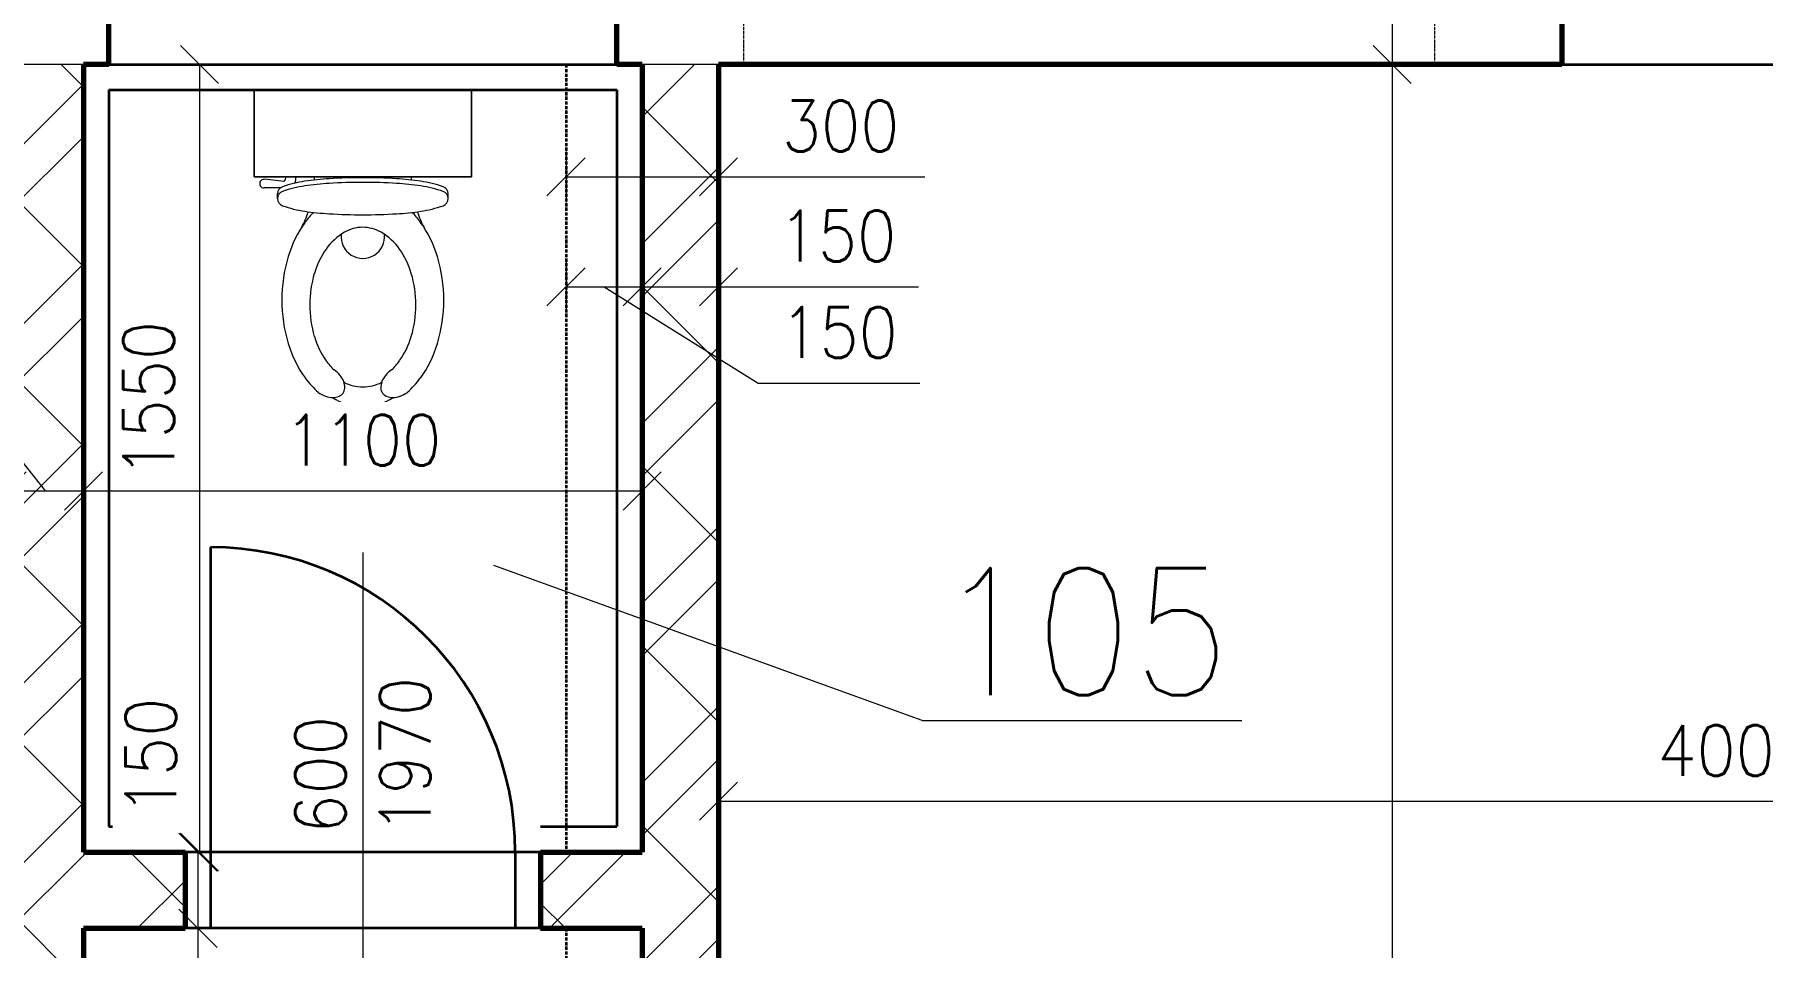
# Model space of a CAD drawing. Header units: inches. Extents: x 9237 to 46843, y 639 to 18394.
# Drawn here: x 13407 to 16808, y 14241 to 16037 of the extents above; entities that cross this region are included whole.
import ezdxf

# ---------------------------------------------------------------- set-up
doc = ezdxf.new("R2010")
doc.units = ezdxf.units.IN
doc.header["$LTSCALE"] = 0.25
doc.header["$MEASUREMENT"] = 0
doc.linetypes.add('ACAD_ISO05W100', pattern=[33, 24, -3, 0, -3, 0, -3])
doc.linetypes.add('ACAD_ISO10W100', pattern=[18, 12, -3, 0, -3])
for name, color, linetype, lineweight in [('0.18', 51, 'Continuous', 18), ('0.25', 255, 'Continuous', 25), ('0.35', 6, 'Continuous', 35), ('0.6', 10, 'Continuous', 60), ('0.7', 30, 'Continuous', 70)]:
    doc.layers.add(name, color=color, linetype=linetype, lineweight=lineweight)
doc.styles.add('MyTextStyle', font='romans.shx', dxfattribs={"width": 0.9})
doc.dimstyles.new('Standard SK int', dxfattribs={"dimtxt": 100, "dimasz": 75, "dimexe": 50, "dimexo": 0, "dimgap": 50, "dimtad": 1, "dimdec": 0, "dimrnd": 5, "dimzin": 0, "dimtxsty": 'MyTextStyle', "dimblk": 'OBLIQUE', "dimcen": 0, "dimclrd": 51, "dimclre": 51, "dimadec": 0, "dimazin": 1, "dimtm": 1e-09, "dimtfac": 1, "dimtdec": 0, "dimtofl": 0, "dimtmove": 0, "dimatfit": 2, "dimfxl": 50, "dimfxlon": 1, "dimtfill": 1, "dimtfillclr": 250, "dimtolj": 1, "dimtzin": 0, "dimlwd": 18, "dimlwe": 18, "dimarcsym": 0})

# ---------------------------------------------------------------- blocks, each defined once
blk = doc.blocks.new('_Oblique')
at = {"color": 0, "linetype": 'ByBlock', "lineweight": -2}
blk.add_line((-0.5, -0.5), (0.5, 0.5), dxfattribs=at)
blk = doc.blocks.new('*D14')
at = {"layer": '0.25', "color": 51, "linetype": 'Continuous', "lineweight": 18, "transparency": 16777216}
for p, q in [((16129.5, 16478.6), (16029.5, 16478.6)), ((16079.5, 16478.6), (16079.5, 15978.6)), ((16129.5, 15978.6), (16029.5, 15978.6))]:
    blk.add_line(p, q, dxfattribs=at)
at = {"layer": 'Defpoints', "color": 0, "transparency": 16777216}
for p in [(16413.1, 16478.6), (16079.5, 15978.6), (16413.1, 15978.6)]:
    blk.add_point(p, dxfattribs=at)
at = {"layer": '0.25', "color": 51, "lineweight": 18, "transparency": 16777216, "xscale": 75, "yscale": 75, "zscale": 75}
for p, rotation in [((16079.5, 16478.6), 90), ((16079.5, 15978.6), 270)]:
    blk.add_blockref('_Oblique', p, dxfattribs=dict(at, rotation=rotation))
at = {"layer": '0.25', "color": 0, "transparency": 16777216, "insert": (15979.5, 16228.6), "char_height": 100, "attachment_point": 5, "rotation": 90, "style": 'MyTextStyle', "bg_fill": 3, "box_fill_scale": 1.25, "bg_fill_color": 256, "bg_fill_true_color": 13158600, "bg_fill_transparency": 0}
blk.add_mtext('\\A1;500', dxfattribs=at)
blk = doc.blocks.new('*D15')
at = {"layer": '0.25', "color": 51, "linetype": 'Continuous', "lineweight": 18, "transparency": 16777216}
for p, q in [((16129.5, 15978.6), (16029.5, 15978.6)), ((16079.5, 15978.6), (16079.5, 12078.6)), ((16029.5, 12078.6), (16129.5, 12078.6))]:
    blk.add_line(p, q, dxfattribs=at)
at = {"layer": 'Defpoints', "color": 0, "transparency": 16777216}
for p in [(16413.1, 15978.6), (14753.1, 12078.6), (16079.5, 12078.6)]:
    blk.add_point(p, dxfattribs=at)
at = {"layer": '0.25', "color": 51, "lineweight": 18, "transparency": 16777216, "xscale": 75, "yscale": 75, "zscale": 75}
for p, rotation in [((16079.5, 15978.6), 90), ((16079.5, 12078.6), 270)]:
    blk.add_blockref('_Oblique', p, dxfattribs=dict(at, rotation=rotation))
at = {"layer": '0.25', "color": 0, "transparency": 16777216, "char_height": 100, "attachment_point": 5, "rotation": 90, "style": 'MyTextStyle', "bg_fill": 3, "box_fill_scale": 1.25, "bg_fill_color": 256, "bg_fill_true_color": 13158600, "bg_fill_transparency": 0}
for s, insert in [('\\A1;3900', (15979.5, 14028.6)), ('\\A1;2550', (16179.5, 14028.6))]:
    blk.add_mtext(s, dxfattribs=dict(at, insert=insert))
blk = doc.blocks.new('*D29')
at = {"layer": '0.25', "color": 51, "linetype": 'Continuous', "lineweight": 18, "transparency": 16777216}
for p, q in [((14753.1, 14578.6), (14753.1, 14478.6)), ((18758.1, 14578.6), (18758.1, 14478.6)), ((14753.1, 14528.6), (18758.1, 14528.6))]:
    blk.add_line(p, q, dxfattribs=at)
at = {"layer": 'Defpoints', "color": 0, "transparency": 16777216}
for p in [(14753.1, 15978.6), (18758.1, 15978.6), (18758.1, 14528.6)]:
    blk.add_point(p, dxfattribs=at)
at = {"layer": '0.25', "color": 51, "lineweight": 18, "transparency": 16777216, "xscale": 75, "yscale": 75, "zscale": 75, "rotation": 180}
blk.add_blockref('_Oblique', (14753.1, 14528.6), dxfattribs=at)
at = {"layer": '0.25', "color": 51, "lineweight": 18, "transparency": 16777216, "xscale": 75, "yscale": 75, "zscale": 75}
blk.add_blockref('_Oblique', (18758.1, 14528.6), dxfattribs=at)
at = {"layer": '0.25', "color": 0, "transparency": 16777216, "insert": (16755.6, 14628.6), "char_height": 100, "attachment_point": 5, "style": 'MyTextStyle', "bg_fill": 3, "box_fill_scale": 1.25, "bg_fill_color": 256, "bg_fill_true_color": 13158600, "bg_fill_transparency": 0}
blk.add_mtext('\\A1;4005', dxfattribs=at)
blk = doc.blocks.new('A$C565E300A')
at = {"lineweight": 18}
for p, q in [((0.0309, 0.4466), (0.0195, 0.4478)), ((0.0579, 0.4432), (0.0309, 0.4466)), ((0.0345, 0.4308), (0.0194, 0.4307)), ((0.0517, 0.4309), (0.0345, 0.4308)), ((0.0455, 0.4096), (0.0455, 0.4189)), ((0.3815, 0.4084), (0.3815, 0.4177))]:
    blk.add_line(p, q, dxfattribs=at)
for centre, radius, start, end in [((0.0192, 0.4392), 0.00856, 88.0406, 271.5608), ((0.1327, 0.2117), 0.2342, 98.1174, 109.2394), ((0.0526, 0.4507), 0.00922, 305.5498, 12.3475), ((0.0649, 0.4479), 0.0171, 332.4051, 15.9445), ((0.1794, -0.1156), 0.5649, 93.2658, 98.1174), ((-0.1065, 0.4576), 0.2252, 357.0572, 358.7022), ((0.2098, -0.6488), 1.0989, 89.8007, 93.2658), ((0.2098, -0.6488), 1.0989, 86.3356, 89.8007), ((0.2439, -0.1158), 0.5649, 81.484, 86.3356), ((0.5338, 0.4553), 0.2252, 180.8992, 182.5442), ((0.2929, 0.2112), 0.2342, 70.362, 81.484), ((0.0604, 0.4188), 0.0149, 109.2394, 179.8007), ((0.0604, 0.4096), 0.0149, 109.2394, 179.8007), ((0.0604, 0.4096), 0.0149, 179.8007, 250.362), ((0.1327, 0.2025), 0.2342, 98.1174, 109.2394), ((0.1794, -0.1249), 0.5649, 93.2658, 98.1174), ((0.2098, -0.658), 1.0989, 89.8007, 93.2658), ((0.2098, -0.658), 1.0989, 86.3356, 89.8007), ((0.2439, -0.1251), 0.5649, 81.484, 86.3356), ((0.2929, 0.2019), 0.2342, 70.362, 81.484), ((0.3666, 0.4085), 0.0149, 289.2394, 359.8007), ((0.3666, 0.4178), 0.0149, 359.8007, 70.362), ((0.3666, 0.4085), 0.0149, 359.8007, 70.362), ((0.1341, 0.6161), 0.2342, 250.362, 261.484), ((-0.1065, 0.4576), 0.2252, 332.1677, 340.8035), ((0.1831, 0.9432), 0.5649, 261.484, 266.3356), ((0.2402, 0.2609), 0.1735, 135.6224, 143.8076), ((0.2172, 1.4761), 1.0989, 266.3356, 269.8007), ((0.2172, 1.4761), 1.0989, 269.8007, 273.2658), ((0.2476, 0.9429), 0.5649, 273.2658, 278.1174), ((0.1858, 0.2611), 0.1735, 35.7938, 43.979), ((0.5338, 0.4553), 0.2252, 198.7979, 207.4337), ((0.2943, 0.6156), 0.2342, 278.1174, 289.2394), ((0.283, 0.2295), 0.2266, 143.8076, 163.0558), ((0.2358, 0.2421), 0.1167, 120.1595, 144.5338), ((0.213, 0.2812), 0.0713, 89.8007, 120.1595), ((0.213, 0.2812), 0.0713, 59.4419, 89.8007), ((0.19, 0.2422), 0.1167, 35.0677, 59.4419), ((0.1427, 0.23), 0.2266, 16.5456, 35.7938), ((0.2719, 0.2163), 0.161, 144.5338, 163.4743), ((0.2132, 0.3341), 0.0427, 173.4976, 6.1038), ((0.1537, 0.2167), 0.161, 16.1271, 35.0677), ((0.3507, 0.2089), 0.2974, 163.0558, 179.8007), ((0.0748, 0.2098), 0.2974, 359.8007, 16.5456), ((0.329, 0.1994), 0.2206, 163.4743, 179.8007), ((0.0965, 0.2002), 0.2206, 359.8007, 16.1271), ((0.3507, 0.2089), 0.2974, 179.8007, 196.5456), ((0.0748, 0.2098), 0.2974, 343.0558, 359.8007), ((0.329, 0.1994), 0.2206, 179.8007, 196.1271), ((0.0965, 0.2002), 0.2206, 343.4743, 359.8007), ((0.2718, 0.1828), 0.161, 196.1271, 215.0677), ((0.1536, 0.1833), 0.161, 324.5338, 343.4743), ((0.2829, 0.1887), 0.2266, 196.5456, 215.7938), ((0.1426, 0.1892), 0.2266, 323.8076, 343.0558), ((0.2355, 0.1574), 0.1167, 215.0677, 226.8646), ((0.1204, 0.0223), 0.0612, 39.2996, 54.6766), ((0.3039, 0.0217), 0.0612, 124.9248, 140.3018), ((0.1897, 0.1575), 0.1167, 312.7368, 324.5338), ((0.2398, 0.1577), 0.1735, 215.7938, 228.3242), ((0.1339, 0.0333), 0.0438, 21.0947, 39.2996), ((0.1584, 0.0372), 0.0184, 324.6766, 356.6354), ((0.1458, 0.0379), 0.031, 356.6354, 21.0947), ((0.2125, 0.1183), 0.0799, 242.1825, 269.8007), ((0.2125, 0.1183), 0.0799, 269.8007, 297.419), ((0.2786, 0.0375), 0.031, 158.5067, 182.966), ((0.266, 0.0368), 0.0184, 182.966, 214.9248), ((0.2905, 0.0328), 0.0438, 140.3018, 158.5067), ((0.1854, 0.1579), 0.1735, 311.2772, 323.8076), ((0.1598, 0.078), 0.0612, 234.6766, 250.0536), ((0.1539, 0.0616), 0.0438, 250.0536, 268.2585), ((0.2124, 0.11), 0.11, 236.8889, 269.8007), ((0.1535, 0.0489), 0.031, 268.2585, 292.7178), ((0.1584, 0.0372), 0.0184, 292.7178, 324.6766), ((0.2124, 0.11), 0.11, 269.8007, 302.7125), ((0.266, 0.0368), 0.0184, 214.9248, 246.8836), ((0.271, 0.0485), 0.031, 246.8836, 271.3429), ((0.2707, 0.0612), 0.0438, 271.3429, 289.5478), ((0.2648, 0.0776), 0.0612, 289.5478, 304.9248)]:
    blk.add_arc(centre, radius, start, end, dxfattribs=at)
for points in [[(0, 0.4529), (0.0006, 0.6238), (0.0006, 0.6238, 0.0385), (0, 0.4529, 0.0385)], [(0.0006, 0.6238), (0.4279, 0.6223), (0.4279, 0.6223, 0.0385), (0.0006, 0.6238, 0.0385)], [(0.4279, 0.6223), (0.4273, 0.4514), (0.4273, 0.4514, 0.0385), (0.4279, 0.6223, 0.0385)], [(0.4273, 0.4514), (0, 0.4529), (0, 0.4529, 0.0385), (0.4273, 0.4514, 0.0385)]]:
    blk.add_3dface(points, dxfattribs=at)
blk = doc.blocks.new('*D58')
at = {"layer": '0.25', "color": 51, "linetype": 'Continuous', "lineweight": 18, "ltscale": 2, "transparency": 16777216}
for p, q in [((13503.1, 15189.2), (13503.1, 15089.2)), ((14603.1, 15189.2), (14603.1, 15089.2)), ((13503.1, 15139.2), (14603.1, 15139.2))]:
    blk.add_line(p, q, dxfattribs=at)
at = {"layer": 'Defpoints', "color": 0, "ltscale": 2, "transparency": 16777216}
for p in [(13503.1, 15978.6), (14603.1, 15978.6), (14603.1, 15139.2)]:
    blk.add_point(p, dxfattribs=at)
at = {"layer": '0.25', "color": 51, "lineweight": 18, "ltscale": 2, "transparency": 16777216, "xscale": 75, "yscale": 75, "zscale": 75, "rotation": 180}
blk.add_blockref('_Oblique', (13503.1, 15139.2), dxfattribs=at)
at = {"layer": '0.25', "color": 51, "lineweight": 18, "ltscale": 2, "transparency": 16777216, "xscale": 75, "yscale": 75, "zscale": 75}
blk.add_blockref('_Oblique', (14603.1, 15139.2), dxfattribs=at)
at = {"layer": '0.25', "color": 0, "ltscale": 2, "transparency": 16777216, "insert": (14053.1, 15239.2), "char_height": 100, "attachment_point": 5, "style": 'MyTextStyle', "bg_fill": 3, "box_fill_scale": 1.25, "bg_fill_color": 256, "bg_fill_true_color": 13158600, "bg_fill_transparency": 0}
blk.add_mtext('\\A1;1100', dxfattribs=at)
blk = doc.blocks.new('*D65')
at = {"layer": '0.25', "color": 51, "linetype": 'Continuous', "lineweight": 18, "ltscale": 2, "transparency": 16777216}
for p, q in [((13681.4, 15978.6), (13781.4, 15978.6)), ((13731.4, 15978.6), (13731.4, 14428.6)), ((13681.4, 14428.6), (13781.4, 14428.6))]:
    blk.add_line(p, q, dxfattribs=at)
at = {"layer": 'Defpoints', "color": 0, "ltscale": 2, "transparency": 16777216}
for p in [(13503.1, 15978.6), (13503.1, 14428.6), (13731.4, 14428.6)]:
    blk.add_point(p, dxfattribs=at)
at = {"layer": '0.25', "color": 51, "lineweight": 18, "ltscale": 2, "transparency": 16777216, "xscale": 75, "yscale": 75, "zscale": 75}
for p, rotation in [((13731.4, 15978.6), 90), ((13731.4, 14428.6), 270)]:
    blk.add_blockref('_Oblique', p, dxfattribs=dict(at, rotation=rotation))
at = {"layer": '0.25', "color": 0, "ltscale": 2, "transparency": 16777216, "insert": (13631.4, 15319.6), "char_height": 100, "attachment_point": 5, "rotation": 90, "style": 'MyTextStyle', "bg_fill": 3, "box_fill_scale": 1.25, "bg_fill_color": 256, "bg_fill_true_color": 13158600, "bg_fill_transparency": 0}
blk.add_mtext('\\A1;1550', dxfattribs=at)
blk = doc.blocks.new('*D66')
at = {"layer": '0.25', "color": 51, "linetype": 'Continuous', "lineweight": 18, "ltscale": 2, "transparency": 16777216}
for p, q in [((13678.5, 14428.6), (13778.5, 14428.6)), ((13728.5, 14428.6), (13728.5, 14278.6)), ((13703.1, 14278.6), (13778.5, 14278.6))]:
    blk.add_line(p, q, dxfattribs=at)
at = {"layer": 'Defpoints', "color": 0, "ltscale": 2, "transparency": 16777216}
for p in [(13503.1, 14428.6), (13703.1, 14278.6), (13728.5, 14278.6)]:
    blk.add_point(p, dxfattribs=at)
at = {"layer": '0.25', "color": 51, "lineweight": 18, "ltscale": 2, "transparency": 16777216, "xscale": 75, "yscale": 75, "zscale": 75, "rotation": 270}
blk.add_blockref('_Oblique', (13728.5, 14278.6), dxfattribs=at)
at = {"layer": '0.25', "color": 0, "ltscale": 2, "transparency": 16777216, "insert": (13635.7, 14616.8), "char_height": 100, "attachment_point": 5, "rotation": 90, "style": 'MyTextStyle', "bg_fill": 3, "box_fill_scale": 1.25, "bg_fill_color": 256, "bg_fill_true_color": 13158600, "bg_fill_transparency": 0}
blk.add_mtext('\\A1;150', dxfattribs=at)
at = {"layer": '0.25', "color": 51, "lineweight": 18, "ltscale": 2, "transparency": 16777216, "xscale": 75, "yscale": 75, "zscale": 75, "rotation": 90}
blk.add_blockref('_Oblique', (13728.5, 14428.6), dxfattribs=at)
blk = doc.blocks.new('*D67')
at = {"layer": '0.25', "color": 51, "linetype": 'Continuous', "lineweight": 18, "ltscale": 2, "transparency": 16777216}
for p, q in [((13703.1, 14278.6), (13778.5, 14278.6)), ((13728.5, 14278.6), (13728.5, 13128.6)), ((13678.5, 13128.6), (13778.5, 13128.6))]:
    blk.add_line(p, q, dxfattribs=at)
at = {"layer": 'Defpoints', "color": 0, "ltscale": 2, "transparency": 16777216}
for p in [(13703.1, 14278.6), (13503.1, 13128.6), (13728.5, 13128.6)]:
    blk.add_point(p, dxfattribs=at)
at = {"layer": '0.25', "color": 51, "lineweight": 18, "ltscale": 2, "transparency": 16777216, "xscale": 75, "yscale": 75, "zscale": 75}
for p, rotation in [((13728.5, 14278.6), 90), ((13728.5, 13128.6), 270)]:
    blk.add_blockref('_Oblique', p, dxfattribs=dict(at, rotation=rotation))
at = {"layer": '0.25', "color": 0, "ltscale": 2, "transparency": 16777216, "insert": (13611.7, 13922.1), "char_height": 100, "attachment_point": 5, "rotation": 90, "style": 'MyTextStyle', "bg_fill": 3, "box_fill_scale": 1.25, "bg_fill_color": 256, "bg_fill_true_color": 13158600, "bg_fill_transparency": 0}
blk.add_mtext('\\A1;1150', dxfattribs=at)
blk = doc.blocks.new('*D69')
at = {"layer": '0.25', "color": 51, "linetype": 'Continuous', "lineweight": 18, "ltscale": 2, "transparency": 16777216}
for p, q in [((14453.1, 15807.4), (14453.1, 15707.4)), ((14753.1, 15807.4), (14753.1, 15707.4)), ((14453.1, 15757.4), (14753.1, 15757.4)), ((14753.1, 15757.4), (15159.5, 15757.4))]:
    blk.add_line(p, q, dxfattribs=at)
at = {"layer": 'Defpoints', "color": 0, "ltscale": 2, "transparency": 16777216}
for p in [(14453.1, 15978.6), (14753.1, 15978.6), (14753.1, 15757.4)]:
    blk.add_point(p, dxfattribs=at)
at = {"layer": '0.25', "color": 51, "lineweight": 18, "ltscale": 2, "transparency": 16777216, "xscale": 75, "yscale": 75, "zscale": 75, "rotation": 180}
blk.add_blockref('_Oblique', (14453.1, 15757.4), dxfattribs=at)
at = {"layer": '0.25', "color": 51, "lineweight": 18, "ltscale": 2, "transparency": 16777216, "xscale": 75, "yscale": 75, "zscale": 75}
blk.add_blockref('_Oblique', (14753.1, 15757.4), dxfattribs=at)
at = {"layer": '0.25', "color": 0, "ltscale": 2, "transparency": 16777216, "insert": (14993.8, 15857.4), "char_height": 100, "attachment_point": 5, "style": 'MyTextStyle', "bg_fill": 3, "box_fill_scale": 1.25, "bg_fill_color": 256, "bg_fill_true_color": 13158600, "bg_fill_transparency": 0}
blk.add_mtext('\\A1;300', dxfattribs=at)
blk = doc.blocks.new('*D84')
at = {"layer": '0.25', "color": 51, "linetype": 'Continuous', "lineweight": 18, "ltscale": 2, "transparency": 16777216}
for p, q in [((14453.1, 15591.1), (14453.1, 15491.1)), ((14603.1, 15591.1), (14603.1, 15491.1)), ((14453.1, 15541.1), (14603.1, 15541.1)), ((14528.1, 15541.1), (14831.3, 15351.1)), ((14831.3, 15351.1), (15149.9, 15351.1))]:
    blk.add_line(p, q, dxfattribs=at)
at = {"layer": 'Defpoints', "color": 0, "ltscale": 2, "transparency": 16777216}
for p in [(14453.1, 15978.6), (14603.1, 15978.6), (14603.1, 15541.1)]:
    blk.add_point(p, dxfattribs=at)
at = {"layer": '0.25', "color": 51, "lineweight": 18, "ltscale": 2, "transparency": 16777216, "xscale": 75, "yscale": 75, "zscale": 75, "rotation": 180}
blk.add_blockref('_Oblique', (14453.1, 15541.1), dxfattribs=at)
at = {"layer": '0.25', "color": 51, "lineweight": 18, "ltscale": 2, "transparency": 16777216, "xscale": 75, "yscale": 75, "zscale": 75}
blk.add_blockref('_Oblique', (14603.1, 15541.1), dxfattribs=at)
at = {"layer": '0.25', "color": 0, "ltscale": 2, "transparency": 16777216, "insert": (14990.6, 15451.1), "char_height": 100, "attachment_point": 5, "style": 'MyTextStyle', "bg_fill": 3, "box_fill_scale": 1.25, "bg_fill_color": 256, "bg_fill_true_color": 13158600, "bg_fill_transparency": 0}
blk.add_mtext('\\A1;150', dxfattribs=at)
blk = doc.blocks.new('*D85')
at = {"layer": '0.25', "color": 51, "linetype": 'Continuous', "lineweight": 18, "ltscale": 2, "transparency": 16777216}
for p, q in [((14603.1, 15591.1), (14603.1, 15491.1)), ((14753.1, 15591.1), (14753.1, 15491.1)), ((14603.1, 15541.1), (14753.1, 15541.1)), ((14753.1, 15541.1), (15146.7, 15541.1))]:
    blk.add_line(p, q, dxfattribs=at)
at = {"layer": 'Defpoints', "color": 0, "ltscale": 2, "transparency": 16777216}
for p in [(14603.1, 15978.6), (14753.1, 15978.6), (14753.1, 15541.1)]:
    blk.add_point(p, dxfattribs=at)
at = {"layer": '0.25', "color": 51, "lineweight": 18, "ltscale": 2, "transparency": 16777216, "xscale": 75, "yscale": 75, "zscale": 75, "rotation": 180}
blk.add_blockref('_Oblique', (14603.1, 15541.1), dxfattribs=at)
at = {"layer": '0.25', "color": 51, "lineweight": 18, "ltscale": 2, "transparency": 16777216, "xscale": 75, "yscale": 75, "zscale": 75}
blk.add_blockref('_Oblique', (14753.1, 15541.1), dxfattribs=at)
at = {"layer": '0.25', "color": 0, "ltscale": 2, "transparency": 16777216, "insert": (14987.4, 15641.1), "char_height": 100, "attachment_point": 5, "style": 'MyTextStyle', "bg_fill": 3, "box_fill_scale": 1.25, "bg_fill_color": 256, "bg_fill_true_color": 13158600, "bg_fill_transparency": 0}
blk.add_mtext('\\A1;150', dxfattribs=at)
blk = doc.blocks.new('*D95')
at = {"layer": '0.25', "color": 51, "linetype": 'Continuous', "lineweight": 18, "ltscale": 2, "transparency": 16777216}
for p, q in [((13277.6, 15329.2), (12959.1, 15329.2)), ((13428.1, 15139.2), (13277.6, 15329.2)), ((13353.1, 15089.2), (13353.1, 15189.2)), ((13503.1, 15139.2), (13503.1, 15189.2)), ((13353.1, 15139.2), (13503.1, 15139.2))]:
    blk.add_line(p, q, dxfattribs=at)
at = {"layer": 'Defpoints', "color": 0, "ltscale": 2, "transparency": 16777216}
for p in [(13503.1, 15139.2), (13503.1, 15139.2), (13353.1, 15078.6)]:
    blk.add_point(p, dxfattribs=at)
at = {"layer": '0.25', "color": 51, "lineweight": 18, "ltscale": 2, "transparency": 16777216, "xscale": 75, "yscale": 75, "zscale": 75, "rotation": 180}
blk.add_blockref('_Oblique', (13353.1, 15139.2), dxfattribs=at)
at = {"layer": '0.25', "color": 51, "lineweight": 18, "ltscale": 2, "transparency": 16777216, "xscale": 75, "yscale": 75, "zscale": 75}
blk.add_blockref('_Oblique', (13503.1, 15139.2), dxfattribs=at)
at = {"layer": '0.25', "color": 0, "ltscale": 2, "transparency": 16777216, "insert": (13118.3, 15429.2), "char_height": 100, "attachment_point": 5, "style": 'MyTextStyle', "bg_fill": 3, "box_fill_scale": 1.25, "bg_fill_color": 256, "bg_fill_true_color": 13158600, "bg_fill_transparency": 0}
blk.add_mtext('\\A1;150', dxfattribs=at)

msp = doc.modelspace()

# ---------------------------------------------------------------- hatches: boundary and pattern name
at = {"layer": '0.18', "ltscale": 2}
h = msp.add_hatch(dxfattribs=at)
h.set_pattern_fill('MURIVOSTREDNAPEVNOST', color=256, scale=250, pattern_type=2)
h.set_pattern_definition([(45, (5950.6, -1969.33), (0, 353.5534), []), (45, (6200.6, -1969.33), (0, 353.5534), []), (135, (5950.6, -1969.33), (-353.5534, 3e-14), [])])
h.paths.add_polyline_path([(13553.1, 13128.6), (13503.1, 13128.6), (13503.1, 14278.6), (13703.1, 14278.6), (13703.1, 14428.6), (13503.1, 14428.6), (13503.1, 15978.6), (13353.1, 15978.6), (13353.1, 15078.6), (13253.1, 15078.6), (13253.1, 14928.6), (13353.1, 14928.6), (13353.1, 13128.6), (12403.1, 13128.6), (12403.1, 12978.6), (13503.1, 12978.6), (13553.1, 12978.6)])
h.paths.add_polyline_path([(12553.1, 15078.6), (11653.1, 15078.6), (11653.1, 14928.6), (12553.1, 14928.6)])
h.paths.add_polyline_path([(12553.1, 14028.6), (11653.1, 14028.6), (11653.1, 13878.6), (12553.1, 13878.6)])
h.paths.add_polyline_path([(14753.1, 15978.6), (14603.1, 15978.6), (14603.1, 14428.6), (14403.1, 14428.6), (14403.1, 14278.6), (14603.1, 14278.6), (14603.1, 13128.6), (14253.1, 13128.6), (14253.1, 12978.6), (14603.1, 12978.6), (14603.1, 12928.6), (14753.1, 12928.6)])
h.paths.add_polyline_path([(11703.1, 13128.6), (11653.1, 13128.6), (11653.1, 12978.6), (11703.1, 12978.6)])

# ---------------------------------------------------------------- linework, layer by layer
for p, q in [((13503.1, 15978.6), (13353.1, 15978.6)), ((14053.1, 15018.2), (14053.1, 14065.8))]:
    msp.add_line(p, q, dxfattribs=at)
at = {"layer": '0.18'}
msp.add_line((14753.1, 15978.6), (14603.1, 15978.6), dxfattribs=at)
at = {"layer": '0.35', "linetype": 'ACAD_ISO10W100', "ltscale": 2}
for p, q in [((14453.1, 15978.6), (14453.1, 14428.6)), ((14453.1, 14278.6), (14453.1, 13128.6))]:
    msp.add_line(p, q, dxfattribs=at)
at = {"layer": '0.35'}
for p, q in [((16413.1, 15978.6), (17913.1, 15978.6)), ((13553.1, 15928.6), (13553.1, 14478.6)), ((14553.1, 15928.6), (14553.1, 14478.6)), ((13753.1, 15028.6), (13753.1, 14428.6)), ((13553.1, 14478.6), (13703.1, 14478.6)), ((14403.1, 14478.6), (14553.1, 14478.6)), ((14403.1, 14428.6), (13703.1, 14428.6)), ((13753.1, 14428.6), (13753.1, 14278.6)), ((14353.1, 14428.6), (14353.1, 14278.6)), ((14403.1, 14278.6), (13703.1, 14278.6))]:
    msp.add_line(p, q, dxfattribs=at)
msp.add_arc((13753.1, 14428.6), 600, 0, 90, dxfattribs=at)
at = {"layer": '0.7'}
for p, q in [((16413.1, 16478.6), (16413.1, 15978.6)), ((13503.1, 15978.6), (13503.1, 14428.6)), ((13553.1, 15978.6), (13503.1, 15978.6)), ((14603.1, 15978.6), (14553.1, 15978.6)), ((14603.1, 15978.6), (14603.1, 14428.6)), ((16413.1, 15978.6), (14753.1, 15978.6)), ((13503.1, 14428.6), (13703.1, 14428.6)), ((13703.1, 14428.6), (13703.1, 14278.6)), ((14403.1, 14428.6), (14603.1, 14428.6)), ((14403.1, 14428.6), (14403.1, 14278.6)), ((13503.1, 14278.6), (13503.1, 13128.6)), ((13503.1, 14278.6), (13703.1, 14278.6)), ((14403.1, 14278.6), (14603.1, 14278.6)), ((14603.1, 14278.6), (14603.1, 13128.6))]:
    msp.add_line(p, q, dxfattribs=at)

# ---------------------------------------------------------------- block references
at = {"layer": '0.25', "color": 7, "xscale": 1000, "yscale": 1000, "zscale": 1000, "rotation": 0.1992972285818141}
msp.add_blockref('A$C565E300A', (13841, 15304.8), dxfattribs=at)

# ---------------------------------------------------------------- texts
at = {"layer": '0.25', "ltscale": 2, "insert": (14053.1, 14464.8), "char_height": 100, "attachment_point": 4, "rotation": 90, "style": 'MyTextStyle'}
msp.add_mtext_dynamic_manual_height_columns('{\\Fromans|c238;600\\P1970}', width=322.046, gutter_width=500, heights=[0], dxfattribs=at)

# ---------------------------------------------------------------- next in the draw order: dimensions: what is measured, and where the dimension line sits
at = {"layer": '0.25'}
dim = msp.add_linear_dim(base=(16079.5, 15978.6), p1=(16413.1, 16478.6), p2=(16413.1, 15978.6), angle=90, dimstyle='Standard SK int', dxfattribs=at)
dim.commit()
dim.dimension.update_dxf_attribs({"geometry": '*D14', "text_midpoint": (15979.5, 16228.6)})
at = {"layer": '0.25', "ltscale": 2}
dim = msp.add_linear_dim(base=(14603.1, 15139.2), p1=(13503.1, 15978.6), p2=(14603.1, 15978.6), dimstyle='Standard SK int', dxfattribs=at)
dim.commit()
dim.dimension.update_dxf_attribs({"geometry": '*D58', "text_midpoint": (14053.1, 15139.2), "dimtype": 160})

# ---------------------------------------------------------------- next in the draw order: dimensions: what is measured, and where the dimension line sits
dim = msp.add_linear_dim(base=(13731.4, 14428.6), p1=(13503.1, 15978.6), p2=(13503.1, 14428.6), angle=90, dimstyle='Standard SK int', dxfattribs=at)
dim.commit()
dim.dimension.update_dxf_attribs({"geometry": '*D65', "text_midpoint": (13731.4, 15319.6), "dimtype": 160})
at = {"layer": '0.25'}
dim = msp.add_linear_dim(base=(16079.5, 12078.6), p1=(16413.1, 15978.6), p2=(14753.1, 12078.6), angle=90, text='<>\\X2550', dimstyle='Standard SK int', override={"dimtmove": 1}, dxfattribs=at)
dim.commit()
dim.dimension.update_dxf_attribs({"geometry": '*D15', "text_midpoint": (16079.5, 14028.6)})

# ---------------------------------------------------------------- next in the draw order: linework, layer by layer
at = {"layer": '0.18', "linetype": 'ACAD_ISO05W100'}
msp.add_line((16163.1, 15978.6), (16163.1, 16478.6), dxfattribs=at)
at = {"layer": '0.7', "ltscale": 2}
msp.add_line((13553.1, 15978.6), (13553.1, 16478.6), dxfattribs=at)

# ---------------------------------------------------------------- next in the draw order: dimensions: what is measured, and where the dimension line sits
at = {"layer": '0.25', "ltscale": 2}
dim = msp.add_linear_dim(base=(13503.1, 15139.2), p1=(13353.1, 15078.6), p2=(13503.1, 15139.2), dimstyle='Standard SK int', override={"dimtmove": 1}, dxfattribs=at)
dim.commit()
dim.dimension.update_dxf_attribs({"geometry": '*D95', "text_midpoint": (13227.6, 15329.2), "dimtype": 160})
dim = msp.add_linear_dim(base=(13728.5, 14278.6), p1=(13503.1, 14428.6), p2=(13703.1, 14278.6), angle=90, dimstyle='Standard SK int', override={"dimtmove": 1}, dxfattribs=at)
dim.commit()
dim.dimension.update_dxf_attribs({"geometry": '*D66', "text_midpoint": (13735.7, 14616.8), "dimtype": 160})

# ---------------------------------------------------------------- next in the draw order: dimensions: what is measured, and where the dimension line sits
at = {"layer": '0.25'}
dim = msp.add_linear_dim(base=(18758.1, 14528.6), p1=(14753.1, 15978.6), p2=(18758.1, 15978.6), dimstyle='Standard SK int', dxfattribs=at)
dim.commit()
dim.dimension.update_dxf_attribs({"geometry": '*D29', "text_midpoint": (16755.6, 14628.6)})
at = {"layer": '0.25', "ltscale": 2}
dim = msp.add_linear_dim(base=(13728.5, 13128.6), p1=(13703.1, 14278.6), p2=(13503.1, 13128.6), angle=90, dimstyle='Standard SK int', override={"dimtmove": 1}, dxfattribs=at)
dim.commit()
dim.dimension.update_dxf_attribs({"geometry": '*D67', "text_midpoint": (13711.7, 13922.1), "dimtype": 160})

# ---------------------------------------------------------------- next in the draw order: linework, layer by layer
at = {"layer": '0.18', "ltscale": 2}
for q in [(14310.8, 14992.8), (15783.3, 14687.4)]:
    msp.add_line((15154, 14687.4), q, dxfattribs=at)
at = {"layer": '0.7'}
msp.add_line((14753.1, 15978.6), (14753.1, 12928.6), dxfattribs=at)

# ---------------------------------------------------------------- next in the draw order: texts
at = {"layer": '0.6', "insert": (15471.8, 14737.4), "char_height": 250, "attachment_point": 8, "style": 'MyTextStyle'}
msp.add_mtext('{\\Fromans|c238;105}', dxfattribs=at)

# ---------------------------------------------------------------- next in the draw order: dimensions: what is measured, and where the dimension line sits
at = {"layer": '0.25', "ltscale": 2}
dim = msp.add_linear_dim(base=(14753.1, 15757.4), p1=(14453.1, 15978.6), p2=(14753.1, 15978.6), dimstyle='Standard SK int', dxfattribs=at)
dim.commit()
dim.dimension.update_dxf_attribs({"geometry": '*D69', "text_midpoint": (14993.8, 15757.4), "dimtype": 160})

# ---------------------------------------------------------------- next in the draw order: linework, layer by layer
at = {"layer": '0.35', "ltscale": 2}
msp.add_line((13553.1, 15928.6), (14553.1, 15928.6), dxfattribs=at)

# ---------------------------------------------------------------- next in the draw order: dimensions: what is measured, and where the dimension line sits
at = {"layer": '0.25', "ltscale": 2}
dim = msp.add_linear_dim(base=(14603.1, 15541.1), p1=(14453.1, 15978.6), p2=(14603.1, 15978.6), dimstyle='Standard SK int', override={"dimtmove": 1}, dxfattribs=at)
dim.commit()
dim.dimension.update_dxf_attribs({"geometry": '*D84', "text_midpoint": (14881.3, 15351.1), "dimtype": 160})

# ---------------------------------------------------------------- next in the draw order: dimensions: what is measured, and where the dimension line sits
dim = msp.add_linear_dim(base=(14753.1, 15541.1), p1=(14603.1, 15978.6), p2=(14753.1, 15978.6), dimstyle='Standard SK int', dxfattribs=at)
dim.commit()
dim.dimension.update_dxf_attribs({"geometry": '*D85', "text_midpoint": (14987.4, 15541.1), "dimtype": 160})

# ---------------------------------------------------------------- next in the draw order: linework, layer by layer
at = {"layer": '0.18', "linetype": 'ACAD_ISO05W100'}
msp.add_line((14803.1, 15978.6), (14803.1, 16478.6), dxfattribs=at)
at = {"layer": '0.35', "ltscale": 2}
msp.add_line((13553.1, 15978.6), (14553.1, 15978.6), dxfattribs=at)
at = {"layer": '0.7', "ltscale": 2}
msp.add_line((14553.1, 15978.6), (14553.1, 16478.6), dxfattribs=at)

doc.saveas('drawing.dxf')
